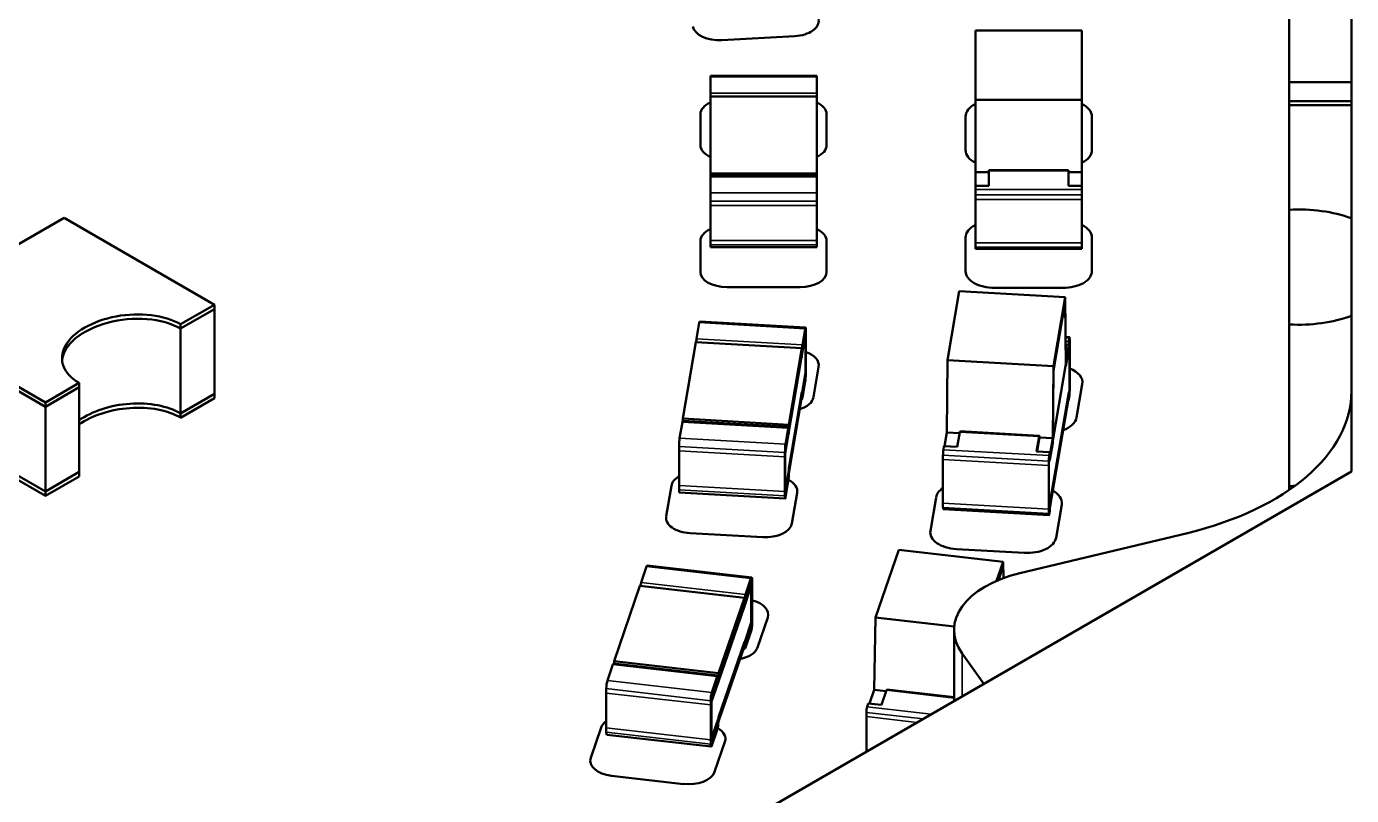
# Model space of a CAD drawing. Header units: inches. Extents: x -20.7 to 49, y -43 to 17.2.
# Drawn here: x -9.615 to -8.438, y -2.737 to -2.054 of the extents above; entities that cross this region are included whole.
import ezdxf

# ---------------------------------------------------------------- set-up
doc = ezdxf.new("R2010")
doc.units = ezdxf.units.IN
doc.header["$MEASUREMENT"] = 0
doc.layers.add('Visible (ANSI)', color=7, linetype='Continuous', lineweight=50)
doc.layers.add('Visible Narrow (ANSI)', color=7, linetype='Continuous', lineweight=35)

msp = doc.modelspace()

# ---------------------------------------------------------------- linework, layer by layer
at = {"layer": 'Visible (ANSI)'}
for p, q in [((-8.4384, -0.3353), (-8.4384, -2.4492)), ((-8.4937, -1.1568), (-8.4937, -2.4656)), ((-8.7723, -2.0578), (-8.7723, -2.1192)), ((-8.6779, -2.0578), (-8.7723, -2.0578)), ((-8.6779, -2.0578), (-8.6779, -2.1192)), ((-8.9329, -2.0628), (-8.9976, -2.0665)), ((-9.0079, -2.099), (-9.0079, -2.098)), ((-9.0079, -2.098), (-8.9134, -2.098)), ((-9.0079, -2.099), (-9.0079, -2.1133)), ((-8.9134, -2.099), (-8.9134, -2.098)), ((-8.9134, -2.099), (-8.9134, -2.1133)), ((-8.4937, -2.1036), (-8.4384, -2.1036)), ((-9.0079, -2.1133), (-9.0079, -2.1164)), ((-9.0079, -2.1164), (-9.0079, -2.1846)), ((-9.0079, -2.1164), (-8.9134, -2.1164)), ((-8.9134, -2.1133), (-8.9134, -2.1164)), ((-8.9134, -2.1164), (-8.9134, -2.1846)), ((-8.7723, -2.1192), (-8.7723, -2.1834)), ((-8.6779, -2.1192), (-8.7723, -2.1192)), ((-8.6779, -2.1192), (-8.6779, -2.1834)), ((-8.4384, -2.1206), (-8.4937, -2.1206)), ((-8.4384, -2.124), (-8.4937, -2.124)), ((-9.0168, -2.1595), (-9.0168, -2.1322)), ((-8.9046, -2.1322), (-8.9046, -2.1595)), ((-8.7812, -2.164), (-8.7812, -2.1342)), ((-8.669, -2.1342), (-8.669, -2.164)), ((-9.0079, -2.1867), (-9.0079, -2.1846)), ((-9.0079, -2.1846), (-8.9134, -2.1846)), ((-9.0079, -2.1876), (-9.0079, -2.1867)), ((-9.0079, -2.1867), (-8.9134, -2.1867)), ((-9.0079, -2.1876), (-9.0079, -2.202)), ((-8.9134, -2.1867), (-8.9134, -2.1846)), ((-8.9134, -2.1876), (-8.9134, -2.1867)), ((-8.9134, -2.1876), (-8.9134, -2.202)), ((-8.7723, -2.1834), (-8.7723, -2.1958)), ((-8.7605, -2.1834), (-8.7723, -2.1834)), ((-8.7605, -2.1825), (-8.7605, -2.1819)), ((-8.7605, -2.1819), (-8.6897, -2.1819)), ((-8.7605, -2.1958), (-8.7605, -2.1825)), ((-8.6897, -2.1825), (-8.6897, -2.1819)), ((-8.6897, -2.1825), (-8.6897, -2.1958)), ((-8.6779, -2.1834), (-8.6897, -2.1834)), ((-8.6779, -2.1834), (-8.6779, -2.1958)), ((-8.7723, -2.1958), (-8.7723, -2.1989)), ((-8.7723, -2.1958), (-8.7605, -2.1958)), ((-8.7723, -2.1989), (-8.7723, -2.2038)), ((-8.6897, -2.1958), (-8.6779, -2.1958)), ((-8.6779, -2.1958), (-8.6779, -2.1989)), ((-8.6779, -2.1989), (-8.6779, -2.2038)), ((-9.0079, -2.202), (-9.0079, -2.2094)), ((-9.0079, -2.2441), (-9.0079, -2.2094)), ((-8.9134, -2.202), (-8.9134, -2.2094)), ((-8.9134, -2.2441), (-8.9134, -2.2094)), ((-8.7723, -2.2463), (-8.7723, -2.2038)), ((-8.7723, -2.2501), (-8.7723, -2.2077)), ((-8.6779, -2.2463), (-8.6779, -2.2038)), ((-8.6779, -2.2501), (-8.6779, -2.2077)), ((-9.5819, -2.2241), (-9.7323, -2.3109)), ((-9.5819, -2.2241), (-9.4483, -2.3012)), ((-9.0079, -2.248), (-9.0079, -2.2132)), ((-8.9134, -2.248), (-8.9134, -2.2132)), ((-9.0168, -2.272), (-9.0168, -2.2447)), ((-8.9046, -2.2447), (-8.9046, -2.272)), ((-8.7812, -2.2714), (-8.7812, -2.2416)), ((-8.669, -2.2416), (-8.669, -2.2714)), ((-9.0079, -2.2502), (-9.0079, -2.248)), ((-9.0079, -2.2502), (-8.9134, -2.2502)), ((-8.9134, -2.2502), (-8.9134, -2.248)), ((-8.7723, -2.2516), (-8.7723, -2.2501)), ((-8.7723, -2.2516), (-8.6779, -2.2516)), ((-8.6779, -2.2516), (-8.6779, -2.2501)), ((-8.9282, -2.2856), (-8.9931, -2.2856)), ((-8.7868, -2.2892), (-8.7972, -2.3503)), ((-8.6928, -2.2946), (-8.7868, -2.2892)), ((-8.6948, -2.2863), (-8.7554, -2.2863)), ((-8.6928, -2.2946), (-8.7032, -2.3557)), ((-8.6922, -2.352), (-8.6928, -2.2946)), ((-9.4483, -2.3012), (-9.4784, -2.3186)), ((-9.4483, -2.3051), (-9.4784, -2.3224)), ((-9.4483, -2.3012), (-9.4483, -2.3803)), ((-9.4483, -2.3051), (-9.4483, -2.3841)), ((-8.6928, -2.2985), (-8.7032, -2.3595)), ((-8.6922, -2.3558), (-8.6928, -2.2985)), ((-9.7323, -2.3109), (-9.5986, -2.388)), ((-9.7323, -2.3147), (-9.5986, -2.3919)), ((-9.0177, -2.3171), (-9.0201, -2.3314)), ((-9.0174, -2.3162), (-8.9234, -2.3215)), ((-9.4784, -2.3186), (-9.4784, -2.3977)), ((-9.4784, -2.3224), (-9.4784, -2.4015)), ((-8.9237, -2.3225), (-8.9261, -2.3367)), ((-8.9237, -2.3263), (-8.9261, -2.3406)), ((-8.9231, -2.3585), (-8.9231, -2.3238)), ((-8.9231, -2.3624), (-8.9231, -2.3276)), ((-8.6924, -2.3299), (-8.6889, -2.3301)), ((-9.0207, -2.3344), (-9.0322, -2.4023)), ((-9.0207, -2.3344), (-8.9266, -2.3398)), ((-8.9266, -2.3398), (-8.9382, -2.4077)), ((-8.9266, -2.3441), (-8.9266, -2.3398)), ((-8.6896, -2.3338), (-8.6924, -2.3336)), ((-8.6924, -2.3365), (-8.6896, -2.3367)), ((-8.6896, -2.3367), (-8.6922, -2.352)), ((-8.6896, -2.3405), (-8.6922, -2.3558)), ((-8.6891, -2.3307), (-8.6896, -2.3338)), ((-8.6896, -2.3367), (-8.6896, -2.3338)), ((-8.6891, -2.3346), (-8.6896, -2.3377)), ((-8.6896, -2.3405), (-8.6896, -2.3377)), ((-8.6887, -2.374), (-8.6887, -2.3316)), ((-8.6887, -2.3779), (-8.6887, -2.3355)), ((-9.028, -2.3771), (-9.0234, -2.3499)), ((-8.9266, -2.3437), (-8.9382, -2.4115)), ((-8.9266, -2.348), (-8.9266, -2.3437)), ((-8.7972, -2.3503), (-8.7978, -2.4145)), ((-8.7032, -2.3557), (-8.7972, -2.3503)), ((-8.9117, -2.3563), (-8.9164, -2.3834)), ((-8.7032, -2.3557), (-8.7038, -2.4198)), ((-8.7032, -2.3595), (-8.7038, -2.4237)), ((-9.5686, -2.3706), (-9.5986, -2.388)), ((-9.5686, -2.3745), (-9.5986, -2.3919)), ((-9.5686, -2.4497), (-9.5686, -2.3706)), ((-9.5686, -2.4536), (-9.5686, -2.3745)), ((-8.9237, -2.3659), (-8.9261, -2.3801)), ((-8.9237, -2.3697), (-8.9261, -2.384)), ((-8.6775, -2.3716), (-8.6826, -2.4013)), ((-9.5986, -2.388), (-9.5986, -2.4671)), ((-9.4784, -2.3977), (-9.4483, -2.3803)), ((-9.4784, -2.4015), (-9.4483, -2.3841)), ((-8.9266, -2.3789), (-8.9382, -2.4467)), ((-8.9266, -2.3827), (-8.9382, -2.4506)), ((-8.927, -2.3849), (-8.9264, -2.385)), ((-8.6896, -2.3791), (-8.7064, -2.4775)), ((-8.6896, -2.383), (-8.7064, -2.4814)), ((-8.6896, -2.3859), (-8.6901, -2.3858)), ((-8.6891, -2.379), (-8.6896, -2.382)), ((-8.6896, -2.382), (-8.6896, -2.3791)), ((-8.6891, -2.3828), (-8.6896, -2.3859)), ((-8.6896, -2.3859), (-8.6896, -2.383)), ((-9.5986, -2.3919), (-9.5986, -2.4709)), ((-9.0327, -2.4054), (-9.0352, -2.4196)), ((-9.0324, -2.4044), (-8.9384, -2.4097)), ((-9.0322, -2.4044), (-9.0322, -2.4023)), ((-9.0322, -2.4023), (-8.9382, -2.4077)), ((-8.9387, -2.4107), (-8.9411, -2.425)), ((-8.9382, -2.412), (-8.9382, -2.4077)), ((-8.9382, -2.4159), (-8.9382, -2.4115)), ((-8.9382, -2.4115), (-8.9382, -2.4115)), ((-8.9387, -2.4146), (-8.9411, -2.4288)), ((-8.7978, -2.4145), (-8.7999, -2.4269)), ((-8.7865, -2.4151), (-8.7978, -2.4145)), ((-8.7887, -2.4275), (-8.7864, -2.4143)), ((-8.7862, -2.4136), (-8.7157, -2.4176)), ((-8.7159, -2.4183), (-8.7181, -2.4315)), ((-8.7176, -2.4316), (-8.7155, -2.4191)), ((-8.7038, -2.4198), (-8.7155, -2.4191)), ((-8.7038, -2.4198), (-8.7064, -2.4351)), ((-8.7038, -2.4237), (-8.7064, -2.4389)), ((-9.0357, -2.4617), (-9.0357, -2.427)), ((-9.0357, -2.4656), (-9.0357, -2.4309)), ((-8.9417, -2.4671), (-8.9417, -2.4324)), ((-8.9417, -2.4709), (-8.9417, -2.4362)), ((-8.8013, -2.4773), (-8.8013, -2.4348)), ((-8.8004, -2.4268), (-8.8009, -2.4299)), ((-8.8004, -2.4268), (-8.7887, -2.4275)), ((-8.7181, -2.4315), (-8.7064, -2.4322)), ((-8.7064, -2.4322), (-8.7069, -2.4352)), ((-8.7064, -2.4361), (-8.7069, -2.4391)), ((-8.7064, -2.4322), (-8.7064, -2.4351)), ((-8.7064, -2.4361), (-8.7064, -2.4389)), ((-9.5986, -2.4671), (-9.6392, -2.4437)), ((-9.5986, -2.4709), (-9.6392, -2.4475)), ((-8.8013, -2.4811), (-8.8013, -2.4387)), ((-8.7072, -2.4826), (-8.7072, -2.4402)), ((-8.7072, -2.4865), (-8.7072, -2.444)), ((-8.4384, -2.4492), (-11.0274, -3.944)), ((-9.5986, -2.4671), (-9.5686, -2.4497)), ((-9.5986, -2.4709), (-9.5686, -2.4536)), ((-8.9387, -2.4541), (-8.9411, -2.4684)), ((-8.9387, -2.458), (-8.9411, -2.4722)), ((-9.0471, -2.489), (-9.0425, -2.4619)), ((-9.0355, -2.4678), (-8.9414, -2.4732)), ((-8.9308, -2.4682), (-8.9355, -2.4954)), ((-8.8125, -2.5018), (-8.8074, -2.4722)), ((-8.8011, -2.4826), (-8.7071, -2.488)), ((-8.7064, -2.4804), (-8.7069, -2.4835)), ((-8.7064, -2.4775), (-8.7064, -2.4804)), ((-8.7064, -2.4814), (-8.7064, -2.4843)), ((-8.6958, -2.4785), (-8.7008, -2.5082)), ((-8.7064, -2.4843), (-8.7069, -2.4873)), ((-8.9613, -2.5076), (-9.0259, -2.5039)), ((-8.5842, -2.5039), (-8.733, -2.5395)), ((-8.7291, -2.5216), (-8.7893, -2.5182)), ((-8.8405, -2.5187), (-8.8612, -2.5789)), ((-8.7478, -2.5294), (-8.8405, -2.5187)), ((-8.7478, -2.5294), (-8.7537, -2.5463)), ((-8.7475, -2.5439), (-8.7478, -2.5294)), ((-9.0645, -2.5337), (-9.0693, -2.5477)), ((-9.0639, -2.5327), (-8.9712, -2.5434)), ((-8.7478, -2.5332), (-8.7521, -2.5457)), ((-8.7476, -2.5439), (-8.7478, -2.5332)), ((-9.0704, -2.5507), (-9.0934, -2.6176)), ((-9.0704, -2.5507), (-8.9777, -2.5614)), ((-8.9718, -2.5443), (-8.9767, -2.5584)), ((-8.9718, -2.5482), (-8.9767, -2.5622)), ((-8.9708, -2.5804), (-8.9708, -2.5457)), ((-8.9708, -2.5842), (-8.9708, -2.5495)), ((-8.9777, -2.5614), (-9.0007, -2.6283)), ((-8.9777, -2.5652), (-9.0007, -2.6321)), ((-8.9777, -2.5657), (-8.9777, -2.5614)), ((-8.9777, -2.5696), (-8.9777, -2.5652)), ((-8.9718, -2.5877), (-8.9767, -2.6018)), ((-8.9569, -2.5789), (-8.9661, -2.6056)), ((-8.8612, -2.5789), (-8.8624, -2.643)), ((-8.7912, -2.587), (-8.8612, -2.5789)), ((-8.9777, -2.6004), (-9.0007, -2.6673)), ((-8.9718, -2.5916), (-8.9767, -2.6056)), ((-8.7914, -2.5899), (-8.7914, -2.653)), ((-8.9777, -2.6043), (-9.0007, -2.6712)), ((-8.9784, -2.6064), (-8.9773, -2.6066)), ((-8.7842, -2.6108), (-8.7649, -2.6377)), ((-9.0944, -2.6206), (-9.0993, -2.6347)), ((-9.0938, -2.6197), (-9.0012, -2.6303)), ((-9.0934, -2.6197), (-9.0934, -2.6176)), ((-9.0934, -2.6176), (-9.0007, -2.6283)), ((-9.0018, -2.6313), (-9.0066, -2.6453)), ((-9.0018, -2.6351), (-9.0066, -2.6492)), ((-9.0007, -2.6326), (-9.0007, -2.6283)), ((-9.0007, -2.6365), (-9.0007, -2.6321)), ((-9.0007, -2.6321), (-9.0007, -2.6321)), ((-9.1003, -2.6767), (-9.1003, -2.642)), ((-9.1003, -2.6806), (-9.1003, -2.6459)), ((-8.8624, -2.643), (-8.8666, -2.6553)), ((-8.8518, -2.6442), (-8.8624, -2.643)), ((-8.856, -2.6565), (-8.8515, -2.6435)), ((-8.8511, -2.6428), (-8.7914, -2.6497)), ((-9.0076, -2.6874), (-9.0076, -2.6527)), ((-9.0076, -2.6912), (-9.0076, -2.6565)), ((-8.8676, -2.6552), (-8.8686, -2.6582)), ((-8.8676, -2.6552), (-8.856, -2.6565)), ((-8.8693, -2.698), (-8.8693, -2.6631)), ((-8.8693, -2.698), (-8.8693, -2.6669)), ((-9.1142, -2.7033), (-9.105, -2.6766)), ((-9.0999, -2.6829), (-9.0072, -2.6935)), ((-9.0018, -2.6747), (-9.0066, -2.6887)), ((-9.0018, -2.6785), (-9.0066, -2.6926)), ((-8.9949, -2.6892), (-9.0041, -2.716)), ((-9.0319, -2.7267), (-9.0956, -2.7194))]:
    msp.add_line(p, q, dxfattribs=at)
for centre, major_axis, ratio, start_param, end_param in [((-8.9999, -2.0529), (-0.0236, 0), 0.57735, 0.098185, 1.668965), ((-8.9352, -2.0492), (0.0236, 0), 0.57735, 4.810561, 6.38136), ((-8.9931, -2.1322), (-0.0236, 0), 0.57735, 5.387524, 6.283179), ((-8.9282, -2.1322), (0.0236, 0), 0.57735, 0.000006, 0.895661), ((-8.7554, -2.1342), (-0.0258, 0), 0.57735, 5.429409, 6.283193), ((-8.6948, -2.1342), (0.0258, 0), 0.57735, 6.283178, 7.136961), ((-8.9931, -2.1595), (-0.0236, 0), 0.57735, 0.000006, 0.895661), ((-8.9282, -2.1595), (0.0236, 0), 0.57735, 5.387524, 6.283179), ((-8.7554, -2.164), (-0.0258, 0), 0.57735, 6.283178, 7.136961), ((-8.6948, -2.164), (0.0258, 0), 0.57735, 5.429409, 6.283193), ((-8.4855, -2.2678), (0.0886, 0), 0.57735, 1.010893, 1.664441), ((-8.9931, -2.2447), (-0.0236, 0), 0.57735, 5.387524, 6.283179), ((-8.9282, -2.2447), (0.0236, 0), 0.57735, 0.000006, 0.895661), ((-8.7554, -2.2416), (-0.0258, 0), 0.57735, 5.429409, 6.283193), ((-8.6948, -2.2416), (0.0258, 0), 0.57735, 6.283178, 7.136961), ((-8.7554, -2.2714), (-0.0258, 0), 0.57735, 6.283178, 7.853989), ((-8.6948, -2.2714), (0.0258, 0), 0.57735, 4.712382, 6.283193), ((-8.9931, -2.272), (-0.0236, 0), 0.57735, 0.000006, 1.57079), ((-8.9282, -2.272), (0.0236, 0), 0.57735, 4.712395, 6.283179), ((-9.5235, -2.3446), (-0.0602, -0.0061), 0.569494, 3.811058, 6.952651), ((-9.5235, -2.3485), (-0.0602, -0.0061), 0.569494, 3.811058, 6.170232), ((-9.0177, -2.3215), (0.0003, 0.00531), 0.080031, 0, 0.617757), ((-8.4855, -2.2678), (-0.0886, 0), 0.57735, 1.477152, 2.1307), ((-8.9237, -2.3268), (0.0003, 0.00531), 0.080031, 5.330146, 6.900942), ((-8.9237, -2.3307), (0.0003, 0.00531), 0.080031, 5.330146, 6.900942), ((-8.6891, -2.3336), (0.0002, 0.00354), 0.080031, 5.330146, 6.900942), ((-9.0201, -2.3357), (0.0003, 0.00531), 0.080031, 0.617757, 1.332578), ((-8.9261, -2.3411), (0.0003, 0.00531), 0.080031, 0.617757, 2.188553), ((-8.9261, -2.3449), (0.0003, 0.00531), 0.080031, 0.617757, 2.188553), ((-8.6891, -2.3375), (0.0002, 0.00354), 0.080031, 5.330146, 6.900942), ((-8.9999, -2.3513), (-0.0236, 0), 0.57735, 6.093344, 6.185001), ((-8.9352, -2.3549), (0.0236, 0), 0.57735, 6.18501, 7.3168), ((-8.9237, -2.3615), (-0.0003, -0.00531), 0.080031, 0.617757, 2.188553), ((-8.9237, -2.3654), (-0.0003, -0.00531), 0.080031, 0.617757, 2.188553), ((-8.7032, -2.3702), (0.0258, 0), 0.57735, 6.184998, 7.257718), ((-9.0045, -2.3784), (-0.0236, 0), 0.57735, 6.18501, 6.276642), ((-8.6891, -2.3761), (-0.0002, -0.00354), 0.080031, 0.617757, 2.188553), ((-9.5235, -2.4237), (0.0602, 0.0061), 0.569494, 0.669466, 2.357774), ((-8.9399, -2.3821), (0.0236, 0), 0.57735, 5.211767, 6.185001), ((-8.9261, -2.3758), (-0.0003, -0.00531), 0.080031, 5.330146, 6.900942), ((-8.9261, -2.3797), (-0.0003, -0.00531), 0.080031, 5.330146, 6.900942), ((-8.6891, -2.3799), (-0.0002, -0.00354), 0.080031, 0.617757, 2.188553), ((-8.6746, -2.3779), (0.2362, 0), 0.57735, 5.105088, 6.283185), ((-9.5235, -2.4275), (0.0602, 0.0061), 0.569494, 0.669466, 2.357774), ((-9.0327, -2.4097), (0.0003, 0.00531), 0.080031, 0, 0.617757), ((-8.9387, -2.4151), (0.0003, 0.00531), 0.080031, 5.330146, 6.900942), ((-8.7083, -2.3999), (0.0258, 0), 0.57735, 5.269788, 6.185024), ((-9.0352, -2.424), (0.0003, 0.00531), 0.080031, 0.617757, 2.188553), ((-8.9387, -2.4189), (0.0003, 0.00531), 0.080031, 5.330146, 6.900942), ((-8.7864, -2.4172), (0.0002, 0.00354), 0.080031, 0, 0.617757), ((-8.7159, -2.4212), (0.0002, 0.00354), 0.080031, 5.330146, 6.900942), ((-8.9411, -2.4293), (0.0003, 0.00531), 0.080031, 0.617757, 2.188553), ((-8.9411, -2.4332), (0.0003, 0.00531), 0.080031, 0.617757, 2.188553), ((-8.8009, -2.4328), (0.0002, 0.00354), 0.080031, 0.617757, 2.188553), ((-8.7069, -2.4381), (0.0002, 0.00354), 0.080031, 0.617757, 2.188553), ((-8.9387, -2.4498), (-0.0003, -0.00531), 0.080031, 0.617757, 2.188553), ((-8.7069, -2.442), (0.0002, 0.00354), 0.080031, 0.617757, 2.188553), ((-9.019, -2.4632), (-0.0236, 0), 0.57735, 5.4987, 6.185001), ((-8.9387, -2.4536), (-0.0003, -0.00531), 0.080031, 0.617757, 2.188553), ((-8.9543, -2.4669), (0.0236, 0), 0.57735, 6.18501, 7.122074), ((-9.0352, -2.4625), (-0.0003, -0.00531), 0.080031, 5.330146, 6.283185), ((-8.9411, -2.464), (-0.0003, -0.00531), 0.080031, 5.330146, 6.900942), ((-8.9411, -2.4679), (-0.0003, -0.00531), 0.080031, 5.330146, 6.900942), ((-8.7817, -2.4736), (-0.0258, 0), 0.57735, 5.572012, 6.185024), ((-8.7215, -2.477), (0.0258, 0), 0.57735, 6.184998, 7.100237), ((-8.4855, -2.5132), (0.0886, 0), 0.57735, 1.608666, 1.664443), ((-8.8009, -2.4791), (-0.0002, -0.00354), 0.080031, 5.330146, 6.283185), ((-8.7069, -2.4806), (-0.0002, -0.00354), 0.080031, 5.330146, 6.900942), ((-9.0236, -2.4904), (-0.0236, 0), 0.57735, 6.18501, 7.75581), ((-8.7069, -2.4844), (-0.0002, -0.00354), 0.080031, 5.330146, 6.900942), ((-8.959, -2.494), (0.0236, 0), 0.57735, 4.61422, 6.185001), ((-8.7868, -2.5033), (-0.0258, 0), 0.57735, 6.184998, 7.755823), ((-8.7265, -2.5067), (0.0258, 0), 0.57735, 4.614204, 6.185024), ((-9.0645, -2.538), (0.00061, 0.00528), 0.159291, 0, 0.624655), ((-8.6969, -2.5899), (-0.0945, 0), 0.57735, 5.105088, 6.675884), ((-9.0693, -2.5521), (0.00061, 0.00528), 0.159291, 0.624655, 1.34247), ((-8.9718, -2.5487), (0.00061, 0.00528), 0.159291, 5.337044, 6.90784), ((-8.9718, -2.5525), (0.00061, 0.00528), 0.159291, 5.337044, 6.90784), ((-8.9767, -2.5627), (0.00061, 0.00528), 0.159291, 0.624655, 2.195451), ((-8.9767, -2.5666), (0.00061, 0.00528), 0.159291, 0.624655, 2.195451), ((-8.9801, -2.5762), (0.0236, 0), 0.57735, 6.086848, 7.44952), ((-8.9718, -2.5834), (-0.00061, -0.00528), 0.159291, 0.624655, 2.195451), ((-8.9718, -2.5872), (-0.00061, -0.00528), 0.159291, 0.624655, 2.195451), ((-8.9767, -2.5974), (-0.00061, -0.00528), 0.159291, 5.337044, 6.90784), ((-8.9893, -2.6029), (0.0236, 0), 0.57735, 5.040615, 6.086834), ((-8.9767, -2.6013), (-0.00061, -0.00528), 0.159291, 5.337044, 6.90784), ((-9.0944, -2.625), (0.00061, 0.00528), 0.159291, 0, 0.624655), ((-9.0993, -2.639), (0.00061, 0.00528), 0.159291, 0.624655, 2.195451), ((-9.0018, -2.6356), (0.00061, 0.00528), 0.159291, 5.337044, 6.90784), ((-9.0018, -2.6395), (0.00061, 0.00528), 0.159291, 5.337044, 6.90784), ((-9.0066, -2.6497), (0.00061, 0.00528), 0.159291, 0.624655, 2.195451), ((-8.8515, -2.6464), (0.0004, 0.00352), 0.159291, 0, 0.624655), ((-9.0066, -2.6535), (0.00061, 0.00528), 0.159291, 0.624655, 2.195451), ((-8.8686, -2.6611), (0.0004, 0.00352), 0.159291, 0.624655, 2.195451), ((-9.0818, -2.6792), (-0.0236, 0), 0.57735, 5.612981, 6.086834), ((-9.0018, -2.6703), (-0.00061, -0.00528), 0.159291, 0.624655, 2.195451), ((-9.0018, -2.6742), (-0.00061, -0.00528), 0.159291, 0.624655, 2.195451), ((-9.0993, -2.6776), (-0.00061, -0.00528), 0.159291, 5.337044, 6.283185), ((-9.0181, -2.6866), (0.0236, 0), 0.57735, 6.086848, 7.066144), ((-9.0066, -2.6844), (-0.00061, -0.00528), 0.159291, 5.337044, 6.90784), ((-9.0066, -2.6882), (-0.00061, -0.00528), 0.159291, 5.337044, 6.90784), ((-9.091, -2.706), (-0.0236, 0), 0.57735, 6.086848, 7.657619), ((-9.0273, -2.7133), (0.0236, 0), 0.57735, 4.51604, 6.086834)]:
    msp.add_ellipse(centre, major_axis=major_axis, ratio=ratio, start_param=start_param, end_param=end_param, dxfattribs=at)
at = {"layer": 'Visible Narrow (ANSI)'}
for p, q in [((-9.0079, -2.099), (-8.9134, -2.099)), ((-9.0079, -2.1133), (-8.9134, -2.1133)), ((-9.0079, -2.1876), (-8.9134, -2.1876)), ((-8.7605, -2.1825), (-8.6897, -2.1825)), ((-8.7723, -2.1989), (-8.6779, -2.1989)), ((-9.0079, -2.202), (-8.9134, -2.202)), ((-9.0079, -2.2094), (-8.9134, -2.2094)), ((-8.7723, -2.2038), (-8.6779, -2.2038)), ((-8.7723, -2.2077), (-8.6779, -2.2077)), ((-9.0079, -2.2132), (-8.9134, -2.2132)), ((-9.0079, -2.2441), (-8.9134, -2.2441)), ((-8.7723, -2.2463), (-8.6779, -2.2463)), ((-9.0079, -2.248), (-8.9134, -2.248)), ((-8.7723, -2.2501), (-8.6779, -2.2501)), ((-9.0177, -2.3171), (-8.9237, -2.3225)), ((-8.9237, -2.3268), (-8.9266, -2.3441)), ((-8.9237, -2.3615), (-8.9237, -2.3268)), ((-9.0201, -2.3314), (-8.9261, -2.3367)), ((-8.9237, -2.3307), (-8.9266, -2.348)), ((-8.9237, -2.3654), (-8.9237, -2.3307)), ((-8.6924, -2.3305), (-8.6891, -2.3307)), ((-8.6891, -2.3336), (-8.6896, -2.3367)), ((-8.6891, -2.3375), (-8.6896, -2.3405)), ((-8.6891, -2.3761), (-8.6891, -2.3336)), ((-8.6891, -2.3799), (-8.6891, -2.3375)), ((-8.9266, -2.3441), (-8.9382, -2.412)), ((-8.9266, -2.348), (-8.9382, -2.4159)), ((-8.7038, -2.4198), (-8.6922, -2.352)), ((-8.9237, -2.3615), (-8.9266, -2.3789)), ((-8.9237, -2.3654), (-8.9266, -2.3827)), ((-8.7038, -2.4237), (-8.6922, -2.3558)), ((-8.6891, -2.3761), (-8.6896, -2.3791)), ((-8.6891, -2.3799), (-8.6896, -2.383)), ((-9.0327, -2.4054), (-8.9387, -2.4107)), ((-8.9382, -2.412), (-8.9411, -2.4293)), ((-9.0352, -2.4196), (-8.9411, -2.425)), ((-8.9382, -2.4159), (-8.9411, -2.4332)), ((-8.7864, -2.4143), (-8.7159, -2.4183)), ((-9.0357, -2.427), (-8.9417, -2.4324)), ((-9.0357, -2.4309), (-8.9417, -2.4362)), ((-8.9411, -2.464), (-8.9411, -2.4293)), ((-8.9411, -2.4679), (-8.9411, -2.4332)), ((-8.8013, -2.4348), (-8.7072, -2.4402)), ((-8.8009, -2.4299), (-8.7069, -2.4352)), ((-8.7064, -2.4351), (-8.7069, -2.4381)), ((-8.9382, -2.4467), (-8.9411, -2.464)), ((-8.8013, -2.4387), (-8.7072, -2.444)), ((-8.7069, -2.4806), (-8.7069, -2.4381)), ((-8.7064, -2.4389), (-8.7069, -2.442)), ((-8.7069, -2.4844), (-8.7069, -2.442)), ((-8.9382, -2.4506), (-8.9411, -2.4679)), ((-9.0357, -2.4617), (-8.9417, -2.4671)), ((-9.0357, -2.4656), (-8.9417, -2.4709)), ((-8.8013, -2.4773), (-8.7072, -2.4826)), ((-8.8013, -2.4811), (-8.7072, -2.4865)), ((-8.7064, -2.4775), (-8.7069, -2.4806)), ((-8.7064, -2.4814), (-8.7069, -2.4844)), ((-9.0645, -2.5337), (-8.9718, -2.5443)), ((-9.0693, -2.5477), (-8.9767, -2.5584)), ((-8.9718, -2.5487), (-8.9777, -2.5657)), ((-8.9718, -2.5525), (-8.9777, -2.5696)), ((-8.9718, -2.5834), (-8.9718, -2.5487)), ((-8.9718, -2.5872), (-8.9718, -2.5525)), ((-8.9777, -2.5657), (-9.0007, -2.6326)), ((-8.9777, -2.5696), (-9.0007, -2.6365)), ((-8.9718, -2.5834), (-8.9777, -2.6004)), ((-8.9718, -2.5872), (-8.9777, -2.6043)), ((-8.7842, -2.6488), (-8.7842, -2.6108)), ((-9.0944, -2.6206), (-9.0018, -2.6313)), ((-9.0993, -2.6347), (-9.0066, -2.6453)), ((-9.0007, -2.6326), (-9.0066, -2.6497)), ((-9.1003, -2.642), (-9.0076, -2.6527)), ((-9.1003, -2.6459), (-9.0076, -2.6565)), ((-9.0007, -2.6365), (-9.0066, -2.6535)), ((-8.8515, -2.6435), (-8.7914, -2.6504)), ((-9.0066, -2.6844), (-9.0066, -2.6497)), ((-9.0066, -2.6882), (-9.0066, -2.6535)), ((-8.8686, -2.6582), (-8.8117, -2.6647)), ((-9.0007, -2.6673), (-9.0066, -2.6844)), ((-9.0007, -2.6712), (-9.0066, -2.6882)), ((-8.8693, -2.6631), (-8.8189, -2.6689)), ((-8.8693, -2.6669), (-8.8244, -2.6721)), ((-9.1003, -2.6767), (-9.0076, -2.6874)), ((-9.1003, -2.6806), (-9.0076, -2.6912))]:
    msp.add_line(p, q, dxfattribs=at)

doc.saveas('drawing.dxf')
